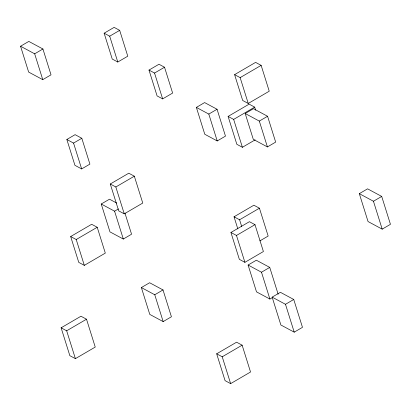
<?xml version="1.0" encoding="UTF-8"?>
<svg xmlns="http://www.w3.org/2000/svg" width="411" height="411" viewBox="0 0 411 411"><rect width="100%" height="100%" fill="white"/><g stroke="black" fill="none" stroke-linecap="round" stroke-linejoin="round"><path stroke-width="0.62" d="M20.55 46.232L28.806 41.413L42.924 48.991L51.021 74.833L42.765 79.652L28.647 72.074L20.55 46.232L34.663 53.81L42.765 79.652M34.663 53.81L42.924 48.991M104.137 33.204L114.13 27.373L119.678 30.352L127.775 56.194L117.787 62.025L112.239 59.04L104.137 33.204L109.691 36.183L117.787 62.025M109.691 36.183L119.678 30.352M148.993 70.076L158.98 64.244L164.528 67.224L172.63 93.066L162.638 98.897L157.089 95.912L148.993 70.076L154.541 73.055L162.638 98.897M154.541 73.055L164.528 67.224M66.839 139.483L75.095 134.664L81.81 138.271L89.906 164.112L81.65 168.931L74.936 165.325L66.839 139.483L73.554 143.09L81.65 168.931M73.554 143.09L81.81 138.271M234.594 74.643L255.591 62.385L261.144 65.37L269.241 91.206L248.244 103.459L242.69 100.479L234.594 74.643L240.147 77.622L248.244 103.459M240.147 77.622L261.144 65.37M196.366 107.405L204.621 102.58L217.059 109.259L225.48 136.128L217.219 140.947L204.786 134.269L196.366 107.405L208.798 114.078L217.219 140.947M208.798 114.078L217.059 109.259M110.282 184.005L128.782 173.206L134.335 176.191L142.756 203.055L124.256 213.854L118.702 210.874L110.282 184.005L115.835 186.984L124.256 213.854M255.128 139.868L242.398 147.292L236.849 144.312L228.105 116.416L249.133 104.142L254.686 107.127L255.637 110.158M115.835 186.984L134.335 176.191M228.105 116.416L233.659 119.401L254.686 107.127M245.197 113.508L253.453 108.689L267.571 116.267L275.668 142.108L267.412 146.927L253.294 139.344L245.197 113.508L259.31 121.086L267.412 146.927M124.923 213.021L131.566 234.219L123.31 239.038L109.968 231.876L101.234 204.015L109.496 199.196L116.724 203.075M259.31 121.086L267.571 116.267M70.666 236.541L91.663 224.288L97.217 227.268L105.314 253.109L84.317 265.362L78.763 262.382L70.666 236.541L76.22 239.521L84.317 265.362M101.234 204.015L114.577 211.177L118.435 208.927M76.22 239.521L97.217 227.268M237.83 228.912L234.034 216.797L253.88 205.212L259.433 208.197L268.162 236.058L259.896 240.882M234.034 216.797L239.587 219.777L259.433 208.197M61.116 327.808L80.962 316.229L86.51 319.208L95.244 347.074L75.398 358.654L69.844 355.674L61.116 327.808L66.664 330.793L75.398 358.654M230.931 232.477L249.431 221.683L254.984 224.663L263.4 251.532L244.905 262.326L239.351 259.346L230.931 232.477L236.484 235.462L244.905 262.326M66.664 330.793L86.51 319.208M141.369 287.566L149.625 282.747L163.013 289.935L171.423 316.773L163.162 321.592L149.779 314.405L141.369 287.566L154.757 294.759L163.162 321.592M236.484 235.462L254.984 224.663M154.757 294.759L163.013 289.935M359.312 193.658L367.573 188.834L381.706 196.427L390.45 224.324L382.194 229.143L368.056 221.55L359.312 193.658L373.45 201.246L382.194 229.143M272.647 297.451L269.899 299.054L256.51 291.867L248.1 265.033L256.361 260.214L269.744 267.402L278.155 294.235M373.45 201.246L381.706 196.427M248.1 265.033L261.488 272.221L269.744 267.402M272.144 297.132L280.405 292.313L293.747 299.475L302.475 327.341L294.219 332.16L280.877 324.993L272.144 297.132L285.486 304.294L294.219 332.16M285.486 304.294L293.747 299.475M216.669 353.814L236.582 342.193L242.136 345.173L250.54 372.006L230.633 383.627L225.079 380.648L216.669 353.814L222.223 356.794L230.633 383.627M222.223 356.794L242.136 345.173M233.659 119.401L242.398 147.292M261.488 272.221L269.899 299.054M239.587 219.777L241.673 226.44M114.577 211.177L123.31 239.038"/></g></svg>
